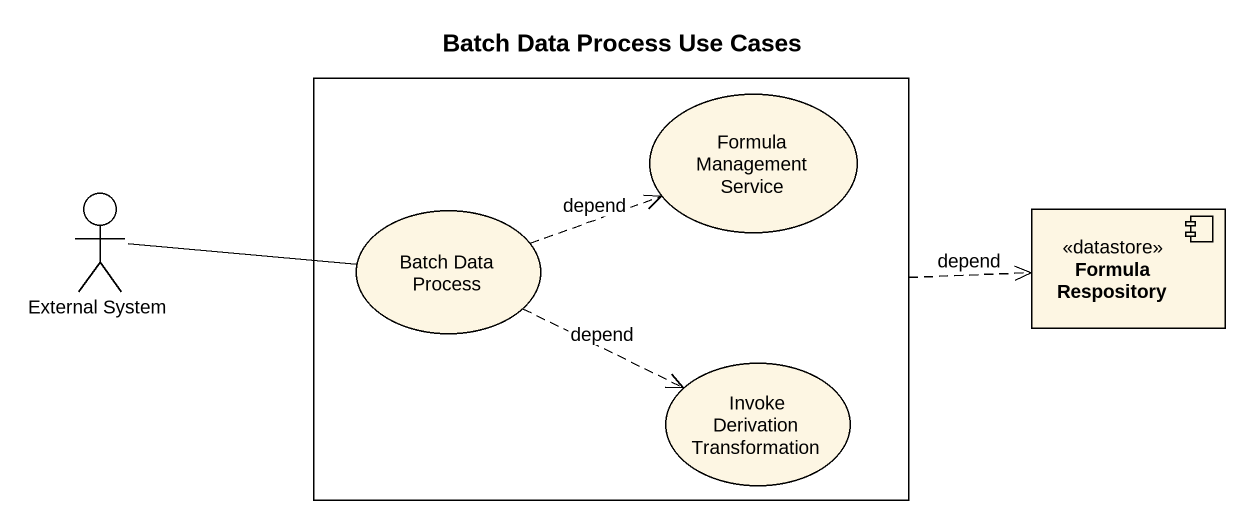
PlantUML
@startuml
title Batch Data Process Use Cases
rectangle " " as rectangle1 {
  usecase "Formula Management Service" as Formula_Management_Service
  usecase "Batch Data Process" as Batch_Data_Process
  usecase "Invoke Derivation Transformation" as Invoke_Derivation
}
actor "External System" as External_System
component "Formula Respository" as Formula_Respository <<datastore>>
rectangle1 .right.> Formula_Respository : depend
External_System -right- Batch_Data_Process
Batch_Data_Process .right.> Formula_Management_Service : depend
Batch_Data_Process .right.> Invoke_Derivation : depend
@enduml
